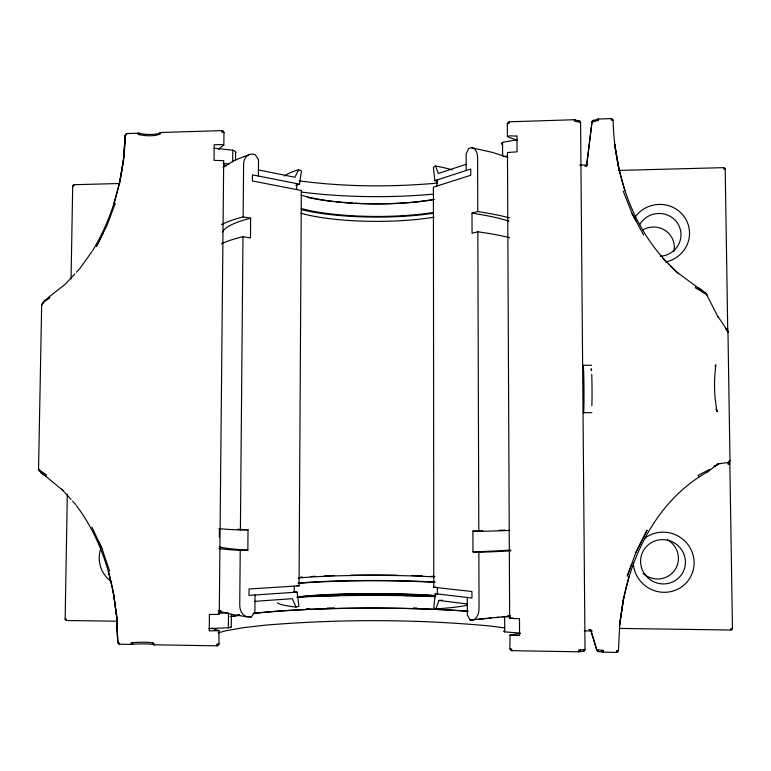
<?xml version="1.0" encoding="UTF-8"?>
<svg xmlns="http://www.w3.org/2000/svg" width="771" height="771" viewBox="0 0 771 771"><rect width="100%" height="100%" fill="white"/><g stroke="black" fill="none" stroke-linecap="round" stroke-linejoin="round"><path stroke-width="1.16" d="M294.243 592.33L294.281 586.124M296.681 189.57L296.71 183.614M277.55 602.855A97.792 8.365 0.1 0 0 296.064 607.095L298.926 606.218L297.086 592.138L248.985 595.385L249.043 588.996L299.042 585.825L301.345 190.476L252.425 180.973L252.483 174.844L299.495 184.163L301.461 170.921L298.666 169.707A95.739 21.357 0.2 0 0 284.316 176.039M255.037 594.981L254.902 612.184L251.336 616.935L249.823 617.06A12.856 10.052 -82 0 1 239.742 605.004L240.224 550.455A165.273 7.324 0.1 0 1 218.8 548.576M258.391 176.019L258.526 159.549L255.114 154.557L253.64 154.248A12.625 9.58 73.3 0 0 243.597 164.454L243.144 216.911A162.691 29.924 0.1 0 0 221.566 224.631M208.845 628.587L228.351 627.796L228.495 612.897M232.697 162.006L232.803 150.162L213.914 148.234M231.271 626.996L231.387 614.468M235.56 160.243L235.627 152.003M240.224 550.455L247.848 550.166L248.021 529.802L240.398 529.995L242.971 236.736L250.459 237.921L250.633 218.193L243.144 216.911M219.35 537.021L219.427 528.588M218.974 643.891L218.877 643.843A1.908 1.744 -68.5 0 1 217.085 645.828L216.651 644.161L218.974 643.949L219.003 630.649A165.919 16.895 0.1 0 1 211.919 628.028M219.109 630.697L209.24 630.823L209.413 614.477L219.263 614.41L223.696 160.686L214.068 160.358L214.232 144.775L222.029 144.562L223.754 145.227A162.074 38.781 0.2 0 0 218.627 149.179M223.85 145.121L223.976 132.458L221.72 131.986L222.173 130.665A1.87 1.658 56.7 0 1 223.879 132.67L223.976 132.564M117.057 621.224L66.72 620.501A1.6 0.549 -86.7 0 1 66.19 619.065L65.14 618.93L67.318 494.211M71.067 278.851L72.686 186.206L73.727 185.917A1.561 0.53 86.3 0 1 74.286 184.732A1.542 1.465 -59 0 0 72.773 186.293L72.686 186.206M38.55 469.443L38.695 469.173A1.85 1.802 1.7 0 0 39.707 470.792L41.094 472.777L46.154 476.478A1.86 0.559 -53.8 0 1 46.462 474.926L38.55 469.443L41.673 304.593L43.542 302.145L49.739 297.963L49.344 296.71L65.256 284.181L74.903 273.869M509.188 121.808L509.149 123.148A1.879 0.501 -1.4 0 0 507.52 123.466A1.879 0.501 -1.4 0 0 507.665 123.967A1.918 1.475 -70 0 1 509.188 121.808L574.366 119.727A14.697 3.903 -2.4 0 0 578.674 120.768A1.899 1.841 -21 0 1 580.582 122.56L585.025 649.433A1.966 1.918 44.9 0 1 583.098 651.341A15.092 1.812 1.2 0 0 578.674 651.784L511.722 650.685A1.956 1.561 79.1 0 1 510.132 648.584M601.814 650.338A1.966 1.571 -84.6 0 0 603.404 652.189L603.462 650.464L601.814 650.338A13.126 1.552 1.2 0 0 597.718 649.828L596.725 649.616A1.976 1.927 43.3 0 0 598.691 651.601A15.092 1.812 1.2 0 1 603.404 652.189L616.511 652.411L616.588 650.685L618.458 650.493L619.778 623.296L623.884 596.754L619.556 625.464L623.055 600.85L628.991 576.698M618.978 170.42L723.564 167.654L723.738 168.926L725.203 169.167L727.718 328.687C729.27 338.305 726.388 325.449 725.964 329.603M92.607 250.633C113.597 216.015 124.179 175.759 125.297 135.417A1.802 1.725 -54.6 0 1 127.07 133.595A1.841 0.54 86.1 0 0 126.492 134.915L125.21 135.291L123.649 158.122L119.968 180.761L114.089 203.13M619.576 628.432L730.763 630.023A1.735 1.677 32.2 0 0 732.45 628.355L729.858 464.084C729.617 459.824 731.101 460.229 728.19 462.388L717.473 464.026M586.596 165.832L592.032 121.731L586.596 165.832L584.881 166.266L586.904 164.946L579.715 165.139M437.764 593.574A96.558 7.247 0.1 0 1 435.239 593.718L433.794 607.933L435.962 608.888A97.792 8.365 0.1 0 0 467.033 605.216M511.703 650.676L511.665 648.97L509.795 648.739L510.074 635.034A165.919 16.895 0.1 0 0 520.425 633.367M509.727 635.169L519.567 635.506L519.481 618.699L509.65 618.4L507.463 152.504L517.062 151.829L516.975 135.821C515.481 136.727 507.732 134.742 507.723 136.843A162.074 38.781 0.2 0 1 517.274 140.476M728.19 462.388L728.036 464.084L729.935 460.335M119.226 184.654L123.495 160.233L125.21 135.291M42.222 304.092A1.831 1.744 -11.3 0 1 42.858 303.61L44.14 300.931L49.479 296.719M624.192 595.597C634.34 549.154 658.482 503.771 698.931 477.076L708.597 471.052A1.976 1.908 20.7 0 0 709.638 469.337L698.044 475.437L698.94 477.018M598.421 119.052A14.697 3.903 -2.4 0 1 593.853 120.305A1.908 1.841 -19.8 0 0 591.964 122.213A1.899 0.501 -2.4 0 1 592.928 121.76A12.779 3.373 -2.4 0 0 596.908 120.671A1.899 1.494 72.7 0 1 598.421 119.052L611.191 118.589L611.278 120.016A1.918 0.501 -3.1 0 1 613.099 120.449C614.352 172.8 631.69 226.713 669.055 264.472M586.625 165.534L587.049 164.898M611.191 118.589L611.172 118.667A1.918 1.85 -18.6 0 1 613.099 120.449M435.962 608.888L438.882 600.455A102.533 8.144 0.1 0 0 442.438 600.223M635.853 552.528L647.052 530.236L635.853 552.528L627.257 576.159L631.555 564.362M115.255 203.399L107.005 225.421L96.452 246.286L103.497 232.341M730.821 630.013L730.956 628.51L732.45 628.404M298.666 169.707L294.84 177.272L258.439 169.919M43.137 302.155L42.858 303.61M670.683 266.091L676.369 271.768L696.232 286.446L695.384 287.805L706.612 294.532L718.235 317.382M91.932 251.587L79.731 268.713L76.512 272.144M714.987 366.37L715.873 364.77C713.821 381.25 714.023 395.475 717.059 411.589L716.288 409.083L717.059 411.589M584.977 649.481L584.139 649.606A13.126 1.552 1.2 0 0 580.293 649.992L578.703 650.059L578.684 651.774A1.976 1.609 76.8 0 0 580.293 649.992M696.213 286.465L705.985 293.52A1.966 1.841 -20.8 0 1 707.065 295.129M723.506 167.692L723.564 167.654A1.677 1.609 -9.1 0 1 725.203 169.263L725.203 169.167M708.954 470.821L718.543 463.93L714.013 466.503L719.064 463.708M223.06 167.461L234.307 160.368L248.676 154.846M707.18 471.997L708.597 471.052M452.037 169.822A95.739 21.357 0.2 0 0 435.509 166.006L433.389 167.365L434.834 180.674A94.679 20.162 0.2 0 1 437.302 181.118M119.553 644.219A1.889 0.569 -86.9 0 1 119.004 642.561L117.703 642.388L116.71 616.308L113.096 590.865L116.71 616.308L117.79 642.339A1.87 1.793 89.8 0 0 119.553 644.219L131.562 644.421A14.543 1.667 -1.1 0 1 154.364 644.797L217.085 645.828M159.25 134.115L160.474 133.865A1.85 0.501 86.4 0 1 161.014 132.554A14.167 3.595 2.8 0 1 138.78 133.238A1.841 0.53 86.2 0 0 138.211 134.549L139.898 134.713A12.326 3.103 2.8 0 0 159.25 134.115A1.87 1.667 52.8 0 1 161.014 132.554M65.14 618.93L65.227 618.891A1.59 1.523 -87.1 0 0 66.72 620.501M509.66 618.352L509.997 618.275A165.794 14.986 0.1 0 0 512.763 617.918M466.176 164.271L438.381 173.485L435.509 166.006M434.834 180.674L470.734 169.013L470.753 175.268L433.408 187.151L433.774 587.29L471.929 591.492L471.948 598.017L435.239 593.718M218.174 632.933L225.874 630.745L243.337 627.7L264.945 625.175C339.847 618.988 415.357 619.055 490.202 626.023L503.858 627.806M509.564 237.68A162.845 27.746 0.1 0 0 477.837 231.792L472.064 233.276L472.006 213.153L477.779 211.543A162.691 29.924 0.1 0 1 509.467 217.894M616.511 652.411L616.53 652.401A1.985 1.937 41.7 0 0 618.458 650.493M501.69 144.322A15.42 3.855 -1.4 0 1 502.567 142.327L517.37 139.705M503.771 156.696L507.183 156.108M509.602 616.202L470.059 619.942L467.342 615.017L467.293 597.467M132.747 642.696L131.022 642.763A1.889 0.559 -87 0 0 131.562 644.421A1.879 1.166 86.9 0 0 132.747 642.696A12.644 1.426 -1.1 0 1 152.591 643.014L153.853 643.13A1.889 0.53 -87.2 0 0 154.364 644.797A1.908 1.764 -63.2 0 1 152.591 643.014M437.408 183.103C391.466 187.199 345.032 186.977 299.283 180.857M254.989 601.341L292.248 598.682L296.064 607.095M218.174 613.273L227.349 612.945M126.926 133.537L138.635 133.181M160.879 132.487L222.058 130.607M74.151 184.703L119.707 183.508M583.117 365.319L591.54 365.242M583.512 412.707L591.877 412.668M728.373 464.065L729.858 464.084M726.243 328.523L727.718 328.687M584.302 630.823L592.263 630.948M511.057 550.802A165.273 7.324 0.1 0 1 478.858 552.296L472.98 551.882L472.922 531.103L478.791 531.383A165.11 5.002 0.1 0 0 509.785 530.438M510.508 617.012L504.677 616.607L504.745 631.883L519.933 633.058M223.214 163.442L229.132 164.021M438.882 600.455L467.313 603.963M247.202 616.839L232.861 614.603L223.233 612.203M471.891 147.801L492.264 152.35L507.887 157.371M590.971 630.861L588.88 629.367L590.644 629.57L596.793 650.126L590.682 629.897M726.706 330.075L727.92 332.176M591.646 630.938L590.769 630.196M697.938 287.525L702.603 290.551M41.094 472.777L44.679 475.456M46.009 476.42L63.501 490.934M662.559 257.977L666.78 262.13M668.476 263.788L678.605 273.753M61.622 489.036L71.019 499.435M72.58 501.16L75.712 504.629M704.867 292.267L705.985 293.52M716.153 409.835L716.779 410.702M76.368 505.593C95.006 530.275 106.562 559.563 112.807 589.709M718.071 316.669L727.622 330.807M623.18 191.006L632.124 213.663L635.95 220.757M632.124 213.663L643.631 235.088M98.601 541.377L101.945 548.47L109.646 571.147M91.913 527.113L101.945 548.47M598.441 118.985L598.508 120.401A1.908 0.501 -2.5 0 0 596.908 120.671M624.876 190.697L618.564 167.606L614.66 144.158L619.46 171.576M108.441 571.619L113.732 594.807L116.806 618.409L117.703 642.388M41.673 304.593L41.798 305.162A1.831 1.744 -11.3 0 1 42 304.41M39.707 470.792L39.793 471.495M727.969 332.205L729.992 460.326M507.328 123.639L507.385 136.525M502.567 142.327L502.625 155.761M477.779 211.543L477.606 157.968A12.856 7.373 -80.1 0 0 469.915 148.061L468.778 148.456L466.147 153.718L466.195 170.487M477.837 231.792L478.791 531.383M478.858 552.296L479.032 608.04A13.117 7.739 85.8 0 1 471.226 620.106M436.935 179.99L436.945 186.033M437.388 587.685L437.388 593.978M433.938 199.679A95.739 21.357 0.2 0 1 425.534 200.932M424.301 201.096A95.739 21.357 0.2 0 1 412.446 202.378M409.999 202.59A95.739 21.357 0.2 0 1 355.065 203.351M352.694 203.226A95.739 21.357 0.2 0 1 335.491 201.819M333.294 201.578A95.739 21.357 0.2 0 1 307.504 197.347M433.283 212.459A94.679 20.162 0.2 0 1 301.191 208.527M295.813 185.3A94.679 20.162 0.2 0 1 299.495 184.163M434.112 199.332A92.269 20.538 0.2 0 1 300.979 195.092M433.408 213.259A98.129 20.904 0.2 0 1 301.345 209.625M510.257 615.547A151.993 13.724 0.1 0 1 507.549 616M504.436 616.472A151.993 13.724 0.1 0 1 502.229 616.781M498.731 617.243A151.993 13.724 0.1 0 1 496.273 617.542M491.088 618.12A151.993 13.724 0.1 0 1 486.8 618.554M484.564 618.766A151.993 13.724 0.1 0 1 478.733 619.277M475.09 619.576A151.993 13.724 0.1 0 1 470.059 619.942M251.336 616.935A151.993 13.724 0.1 0 1 247.568 616.434M239.771 615.21A151.993 13.724 0.1 0 1 237.815 614.853M297.269 597.217A151.993 13.724 0.1 0 1 435.866 596.629M436.241 587.145A94.139 6.65 0.1 0 1 433.774 587.29M299.042 585.825A94.139 6.65 0.1 0 1 296.507 585.565M298.387 578.028A94.139 6.65 0.1 0 1 434.487 576.93M434.15 217.162A92.356 19.285 0.1 0 1 301.056 213.22M222.337 232.264A153.863 28.286 0.1 0 1 250.633 218.193M472.006 213.153A153.863 28.286 0.1 0 1 508.966 221.171M505.053 530.091A156.147 4.732 0.1 0 1 499.059 530.332M482.733 530.862A156.147 4.732 0.1 0 1 472.922 531.103M248.021 529.802A156.147 4.732 0.1 0 1 237.882 529.292M510.527 550.002A156.291 6.92 0.1 0 1 472.98 551.882M247.848 550.166A156.291 6.92 0.1 0 1 219.253 546.658M221.373 243.887A162.845 27.746 0.1 0 1 242.971 236.736M240.398 529.995A165.11 5.002 0.1 0 1 218.993 528.704M296.922 597.12A97.792 8.365 0.1 0 1 435.673 595.79M297.616 596.908A94.235 8.018 0.1 0 1 435.586 595.54M297.086 592.138A96.558 7.247 0.1 0 1 293.337 591.723M299.013 583.387A96.558 7.247 0.1 0 1 434.786 582.365M300.333 577.248A100.057 7.074 0.1 0 1 302.618 577.074M310.501 576.563A100.057 7.074 0.1 0 1 315.272 576.303M324.63 575.879A100.057 7.074 0.1 0 1 334.171 575.542M350.612 575.166A100.057 7.074 0.1 0 1 397.171 575.195M411.868 575.542A100.057 7.074 0.1 0 1 422.277 575.898M431.461 576.303A100.057 7.074 0.1 0 1 434.854 576.486M298.088 583.088A100.085 7.517 0.1 0 1 434.863 582.076M582.992 366.264A23.756 0.646 89.6 0 1 583.955 387.293A23.756 0.646 89.6 0 1 583.377 412.456M306.183 608.801A174.95 17.829 0.1 0 1 309.711 608.656M327.241 608.068A174.95 17.829 0.1 0 1 334.315 607.895M413.439 607.953A174.95 17.829 0.1 0 1 416.976 608.04M230.182 616.598A165.919 16.895 0.1 0 1 239.357 615.133M253.071 613.427A165.919 16.895 0.1 0 1 464.605 610.969M465.829 611.046A165.919 16.895 0.1 0 1 468.267 611.22M644.392 538.572A30.618 29.896 30.3 0 1 690.768 549.068A30.618 29.896 30.3 0 1 671.541 591.444A30.618 29.896 30.3 0 1 633.29 563.042M639.737 224.573A22.06 21.424 -9 0 1 677.622 223.33A22.06 21.424 -9 0 1 660.323 256.28M634.678 217.644A29.944 29.086 -9.1 0 1 684.465 217.075A29.944 29.086 -9.1 0 1 665.469 262.005M111.737 581.787A28.652 27.611 -84.7 0 1 100.278 550.031M591.01 369.926A20.21 0.665 89.6 0 1 591.53 370.629M591.733 374.398A20.21 0.665 89.6 0 1 591.839 405.797M667.522 539.806A21.395 20.904 30.3 0 1 674.5 570.463A21.395 20.904 30.3 0 1 643.062 573.441M642.696 229.951A20.952 20.374 -8.5 0 1 665.489 230.645A20.952 20.374 -8.5 0 1 673.921 251.221M138.78 133.238A1.831 1.108 -79 0 1 139.898 134.713M575.956 121.317A1.937 1.523 -67.7 0 0 574.356 119.794L574.405 121.143A1.899 0.501 -2.2 0 1 575.956 121.317A12.779 3.373 -2.4 0 0 579.715 122.165A1.899 0.501 -2.2 0 1 580.582 122.56M578.674 120.768A1.918 0.993 -80.5 0 1 579.715 122.165M592.928 121.76A1.908 0.906 81.7 0 1 593.853 120.305M598.691 651.601A1.956 0.954 -87.3 0 1 597.718 649.828M584.139 649.606A1.966 1.05 84.6 0 1 583.098 651.341M223.706 165.023A6.023 1.397 1.8 0 1 226.414 165.967M432.377 194.205A156.879 37.548 0.2 0 1 301.182 192.018M232.803 150.162A15.044 3.643 1.8 0 1 235.56 152.947M219.109 611.634A6.158 0.569 -0.5 0 1 219.33 612.617M232.62 616.443A160.599 16.278 0.1 0 1 239.395 615.297M253.495 613.427A160.599 16.278 0.1 0 1 467.351 611.191M298.83 596.87A160.484 14.562 0.1 0 1 310.703 596.368M317.575 596.128A160.484 14.562 0.1 0 1 338.768 595.578M348.405 595.414A160.484 14.562 0.1 0 1 396.892 595.443M404.881 595.569A160.484 14.562 0.1 0 1 429.264 596.224M432.724 596.34A160.484 14.562 0.1 0 1 435.152 596.436M231.213 626.592A15.401 1.581 -0.6 0 1 228.351 627.796M218.154 610.757A15.391 1.417 -0.5 0 1 221.046 610.786M504.745 631.883A15.805 1.677 0.7 0 1 503.829 631.015M703.104 291.236L703.075 292.016L704.935 292.941L703.104 291.236M40.352 471.698L38.656 470.069L40.352 471.698M641.414 567.321A22.552 22.022 30.3 0 0 679.029 577.585A22.552 22.022 30.3 0 0 668.544 540.432A22.552 22.022 30.3 0 0 641.414 567.321"/></g></svg>
